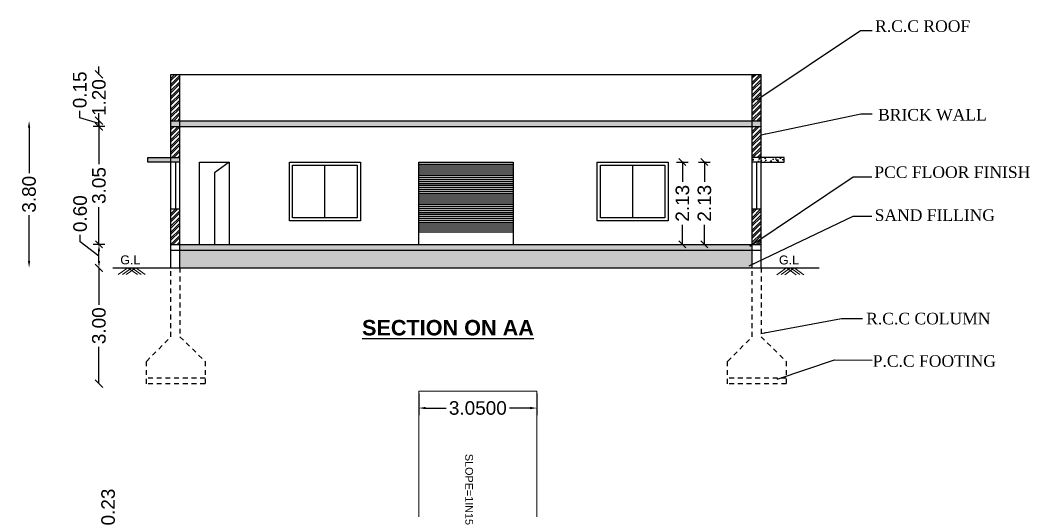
# Model space of a CAD drawing. Header units: metres. Extents: x 7359 to 7957, y 2407 to 2751.
# Drawn here: x 7909.08 to 7935.16, y 2472.13 to 2484.82 of the extents above; entities that cross this region are included whole.
import ezdxf

# ---------------------------------------------------------------- set-up
doc = ezdxf.new("R2010")
doc.units = ezdxf.units.M
doc.header["$MEASUREMENT"] = 0
doc.linetypes.add('DASHED2', pattern=[0.375, 0.25, -0.125])
doc.layers.add('BLK_3_DA_RAMP_1', color=1, linetype='Continuous', lineweight=0)
doc.layers.add('BLK_3_FLR_0_REGULAR_ROOM_1', color=1, linetype='Continuous', plot=False)
for name, color, linetype in [('BLK_3_FLR_0_WC_BATH_HT', 223, 'Continuous'), ('BLK_3_HT_OF_BLDG', 5, 'Continuous'), ('BLK_3_PLINTH_HEIGHT', 7, 'Continuous')]:
    doc.layers.add(name, color=color, linetype=linetype)
doc.styles.add('i', font='romantic.ttf')
doc.styles.get("Standard").update_dxf_attribs({"font": 'arial.ttf', "height": 0.35})
doc.styles.add('TI', font='ariblk.ttf', dxfattribs={"height": 9})
doc.dimstyles.new('Aec_Arch_I$7', dxfattribs={"dimtxt": 0.2, "dimasz": 0.125, "dimexe": 0.125, "dimexo": 0.125, "dimgap": 0.0625, "dimtad": 0, "dimzin": 3, "dimdsep": 46, "dimtxsty": 'Standard', "dimcen": 0.09375, "dimdle": 0.125, "dimadec": 0, "dimazin": 0, "dimtfac": 0.75, "dimtofl": 0, "dimtmove": 2, "dimatfit": 3, "dimfxl": 0, "dimfrac": 1, "dimtolj": 1, "dimtzin": 0, "dimarcsym": 0})
doc.dimstyles.new('Copy(2) of Standard', dxfattribs={"dimtxt": 0.3, "dimasz": 0.2, "dimexe": 0.18, "dimexo": 0.0625, "dimgap": 0.09, "dimtad": 0, "dimzin": 0, "dimdsep": 46, "dimtxsty": 'Standard', "dimblk": 'ARCHTICK', "dimcen": 0.09, "dimse1": 1, "dimse2": 1, "dimclrd": 251, "dimclrt": 1, "dimadec": 0, "dimazin": 0, "dimtfac": 1, "dimtofl": 0, "dimtmove": 0, "dimatfit": 3, "dimfxl": 0, "dimtolj": 1, "dimtzin": 0, "dimarcsym": 0})
doc.dimstyles.get("Standard").update_dxf_attribs({"dimtxt": 0.18, "dimasz": 0.18, "dimexe": 0.18, "dimexo": 0.0625, "dimgap": 0.09, "dimtad": 0, "dimtih": 1, "dimtoh": 1, "dimdec": 4, "dimzin": 0, "dimdsep": 46, "dimtxsty": 'Standard', "dimcen": 0.09, "dimadec": 0, "dimazin": 0, "dimtfac": 1, "dimtdec": 4, "dimtofl": 0, "dimtmove": 0, "dimatfit": 3, "dimfxl": 0, "dimtolj": 1, "dimtzin": 0, "dimarcsym": 0})
doc.dimstyles.new('STANDARD$0', dxfattribs={"dimtxt": 0.25, "dimasz": 0.18, "dimexe": 0.15, "dimexo": 0.15, "dimgap": 0.1, "dimtad": 0, "dimzin": 0, "dimdsep": 46, "dimtxsty": 'Standard', "dimblk": 'OBLIQUE', "dimcen": 0.0625, "dimdle": 0.02, "dimadec": 0, "dimazin": 0, "dimtfac": 1, "dimtix": 1, "dimtofl": 0, "dimtmove": 2, "dimatfit": 3, "dimldrblk": 'OBLIQUE', "dimfxl": 0, "dimtolj": 1, "dimtzin": 0, "dimarcsym": 0})
pattern_1 = [(50, (-5267.94413, -1633.89286), (0.2151780548, -0.0188256405), [0.0225, -0.2475]), (355, (-5267.94413, -1633.89286), (-0.0416254, 0.22565764), [0.018, -0.198]), (100.4514445, (-5267.9262, -1633.89443), (0.173552654, 0.2068319973), [0.0191220576, -0.2103426336]), (46.1842, (-5267.94413, -1633.83286), (0.320172399, -0.049655784), [0.03375, -0.37125]), (96.6356355, (-5267.91744, -1633.837), (0.280398584, 0.29223558), [0.0286831026, -0.315514128]), (351.184164, (-5267.94413, -1633.83286), (0.2803985835, 0.29223558), [0.027, -0.297]), (21, (-5267.91413, -1633.84786), (0.1790721156, -0.1207856672), [0.0225, -0.2475]), (326, (-5267.91413, -1633.84786), (0.0729945996, 0.2175450135), [0.018, -0.198]), (71.4514447, (-5267.8992, -1633.85793), (0.252066713, 0.0967593458), [0.019122057, -0.2103426336]), (37.5, (-5267.944125, -1633.89286), (0.0036479566, 0.09986815615), [0, -0.1956, 0, -0.201, 0, -0.19875]), (7.5, (-5267.94413, -1633.89286), (0.0789208612, 0.1183235136), [0, -0.1146, 0, -0.1911, 0, -0.07575]), (327.5, (-5268.011025, -1633.89286), (0.16014673085, -0.0067664615), [0, -0.075, 0, -0.234, 0, -0.3105]), (317.5, (-5268.04103, -1633.89286), (0.1749558508, 0.0300314947), [0, -0.0975, 0, -0.1554, 0, -0.2205])]
pattern_2 = [(45, (-5267.94413, -1633.89286), (-0.0795495129, 0.0795495129), []), (45, (-5267.89109, -1633.89286), (-0.0795495129, 0.0795495129), [])]

# ---------------------------------------------------------------- blocks, each defined once
blk = doc.blocks.new('_ArchTick')
at = {"color": 0, "linetype": 'ByBlock', "const_width": 0.15}
blk.add_lwpolyline([(-0.5, -0.5), (0.5, 0.5)], dxfattribs=at)
blk = doc.blocks.new('*D305')
at = {"color": 251, "lineweight": -2}
for p, q in [((7911.355, 2471.505), (7911.355, 2471.685)), ((7911.849, 2471.357), (7911.355, 2471.505)), ((7911.849, 2471.242), (7911.849, 2471.472))]:
    blk.add_line(p, q, dxfattribs=at)
at = {"layer": 'Defpoints', "color": 0}
for p in [(7911.849, 2471.472), (7913.449, 2471.472), (7915.027, 2471.242)]:
    blk.add_point(p, dxfattribs=at)
at = {"color": 251, "lineweight": -2, "xscale": 0.2, "yscale": 0.2, "zscale": 0.2}
for p, rotation in [((7911.849, 2471.472), 90), ((7911.849, 2471.242), 270)]:
    blk.add_blockref('_ArchTick', p, dxfattribs=dict(at, rotation=rotation))
at = {"color": 1, "insert": (7911.355, 2472.229), "char_height": 0.35, "attachment_point": 5, "rotation": 90}
blk.add_mtext('\\A1;0.23', dxfattribs=at)
blk = doc.blocks.new('*D285')
at = {"color": 251, "lineweight": -2}
for p, q in [((7911.118, 2478.416), (7911.118, 2477.462)), ((7911.118, 2475.42), (7911.118, 2476.374))]:
    blk.add_line(p, q, dxfattribs=at)
at = {"layer": 'Defpoints', "color": 0}
for p in [(7911.118, 2478.416), (7912.344, 2478.416), (7912.344, 2475.42)]:
    blk.add_point(p, dxfattribs=at)
at = {"color": 251, "lineweight": -2, "xscale": 0.2, "yscale": 0.2, "zscale": 0.2}
for p, rotation in [((7911.118, 2478.416), 90), ((7911.118, 2475.42), 270)]:
    blk.add_blockref('_ArchTick', p, dxfattribs=dict(at, rotation=rotation))
at = {"color": 1, "insert": (7911.118, 2476.918), "char_height": 0.35, "attachment_point": 5, "rotation": 90}
blk.add_mtext('\\A1;3.00', dxfattribs=at)
blk = doc.blocks.new('*D286')
at = {"layer": 'BLK_3_PLINTH_HEIGHT', "color": 0, "lineweight": -2}
for p, q in [((7910.632, 2479.092), (7910.632, 2479.272)), ((7911.118, 2478.718), (7910.632, 2479.092)), ((7911.118, 2478.596), (7911.118, 2478.84))]:
    blk.add_line(p, q, dxfattribs=at)
at = {"layer": 'BLK_3_PLINTH_HEIGHT', "color": 0}
for points in [[(7911.088, 2478.84), (7911.148, 2478.84), (7911.118, 2479.02)], [(7911.088, 2478.596), (7911.148, 2478.596), (7911.118, 2478.416)]]:
    blk.add_solid(points, dxfattribs=at)
at = {"layer": 'Defpoints', "color": 0}
for p in [(7911.118, 2479.02), (7912.978, 2479.02), (7912.344, 2478.416)]:
    blk.add_point(p, dxfattribs=at)
at = {"layer": 'BLK_3_PLINTH_HEIGHT', "color": 0, "insert": (7910.632, 2479.816), "char_height": 0.35, "attachment_point": 5, "rotation": 90}
blk.add_mtext('\\A1;0.60', dxfattribs=at)
blk = doc.blocks.new('_Oblique')
at = {"color": 0, "lineweight": -2}
blk.add_line((-0.5, -0.5), (0.5, 0.5), dxfattribs=at)
blk = doc.blocks.new('*D287')
at = {"layer": 'BLK_3_FLR_0_REGULAR_ROOM_1', "color": 0, "lineweight": -2}
for p, q in [((7911.268, 2482.07), (7910.968, 2482.07)), ((7911.118, 2482.09), (7911.118, 2481.101)), ((7911.118, 2479), (7911.118, 2479.989)), ((7911.268, 2479.02), (7910.968, 2479.02))]:
    blk.add_line(p, q, dxfattribs=at)
at = {"layer": 'Defpoints', "color": 0}
for p in [(7911.118, 2482.07), (7912.978, 2482.07), (7912.978, 2479.02)]:
    blk.add_point(p, dxfattribs=at)
at = {"layer": 'BLK_3_FLR_0_REGULAR_ROOM_1', "color": 0, "lineweight": -2, "xscale": 0.18, "yscale": 0.18, "zscale": 0.18}
for p, rotation in [((7911.118, 2482.07), 90), ((7911.118, 2479.02), 270)]:
    blk.add_blockref('_Oblique', p, dxfattribs=dict(at, rotation=rotation))
at = {"layer": 'BLK_3_FLR_0_REGULAR_ROOM_1', "color": 0, "insert": (7911.118, 2480.545), "char_height": 0.35, "attachment_point": 5, "rotation": 90}
blk.add_mtext('\\A1;3.05', dxfattribs=at)
blk = doc.blocks.new('*D288')
at = {"color": 251, "lineweight": -2}
for p, q in [((7910.624, 2482.293), (7910.624, 2482.473)), ((7911.118, 2482.22), (7911.118, 2482.42)), ((7911.118, 2482.145), (7910.624, 2482.293)), ((7911.118, 2482.07), (7911.118, 2482.22)), ((7911.118, 2482.07), (7911.118, 2481.87))]:
    blk.add_line(p, q, dxfattribs=at)
at = {"layer": 'Defpoints', "color": 0}
for p in [(7911.118, 2482.22), (7912.978, 2482.22), (7912.978, 2482.07)]:
    blk.add_point(p, dxfattribs=at)
at = {"color": 251, "lineweight": -2, "xscale": 0.2, "yscale": 0.2, "zscale": 0.2}
for p, rotation in [((7911.118, 2482.22), 270), ((7911.118, 2482.07), 90)]:
    blk.add_blockref('_ArchTick', p, dxfattribs=dict(at, rotation=rotation))
at = {"color": 1, "insert": (7910.624, 2483.019), "char_height": 0.35, "attachment_point": 5, "rotation": 90}
blk.add_mtext('\\A1;0.15', dxfattribs=at)
blk = doc.blocks.new('*D289')
at = {"color": 251, "lineweight": -2}
for p, q in [((7911.118, 2483.42), (7911.118, 2483.62)), ((7911.118, 2482.22), (7911.118, 2482.02))]:
    blk.add_line(p, q, dxfattribs=at)
at = {"layer": 'Defpoints', "color": 0}
for p in [(7911.118, 2483.42), (7912.978, 2483.42), (7912.978, 2482.22)]:
    blk.add_point(p, dxfattribs=at)
at = {"color": 251, "lineweight": -2, "xscale": 0.2, "yscale": 0.2, "zscale": 0.2}
for p, rotation in [((7911.118, 2483.42), 270), ((7911.118, 2482.22), 90)]:
    blk.add_blockref('_ArchTick', p, dxfattribs=dict(at, rotation=rotation))
at = {"color": 1, "insert": (7911.118, 2482.82), "char_height": 0.35, "attachment_point": 5, "rotation": 90}
blk.add_mtext('\\A1;1.20', dxfattribs=at)
blk = doc.blocks.new('*D76')
at = {"layer": 'BLK_3_FLR_0_WC_BATH_HT', "color": 0, "lineweight": -2}
for p, q in [((7926.606, 2481.15), (7926.906, 2481.15)), ((7926.756, 2481.17), (7926.756, 2480.642)), ((7926.756, 2479), (7926.756, 2479.527)), ((7926.606, 2479.02), (7926.906, 2479.02))]:
    blk.add_line(p, q, dxfattribs=at)
at = {"layer": 'Defpoints', "color": 0}
for p in [(7926.367, 2481.15), (7926.756, 2481.15), (7926.367, 2479.02)]:
    blk.add_point(p, dxfattribs=at)
at = {"layer": 'BLK_3_FLR_0_WC_BATH_HT', "color": 0, "lineweight": -2, "xscale": 0.18, "yscale": 0.18, "zscale": 0.18}
for p, rotation in [((7926.756, 2481.15), 90), ((7926.756, 2479.02), 270)]:
    blk.add_blockref('_Oblique', p, dxfattribs=dict(at, rotation=rotation))
at = {"layer": 'BLK_3_FLR_0_WC_BATH_HT', "color": 0, "insert": (7926.756, 2480.085), "char_height": 0.35, "attachment_point": 5, "rotation": 90}
blk.add_mtext('\\A1;2.13', dxfattribs=at)
blk = doc.blocks.new('*D77')
at = {"layer": 'BLK_3_FLR_0_WC_BATH_HT', "color": 0, "lineweight": -2}
for p, q in [((7926.038, 2481.15), (7926.338, 2481.15)), ((7926.188, 2481.17), (7926.188, 2480.642)), ((7926.188, 2479), (7926.188, 2479.527)), ((7926.038, 2479.02), (7926.338, 2479.02))]:
    blk.add_line(p, q, dxfattribs=at)
at = {"layer": 'Defpoints', "color": 0}
for p in [(7925.799, 2481.15), (7926.188, 2481.15), (7925.799, 2479.02)]:
    blk.add_point(p, dxfattribs=at)
at = {"layer": 'BLK_3_FLR_0_WC_BATH_HT', "color": 0, "lineweight": -2, "xscale": 0.18, "yscale": 0.18, "zscale": 0.18}
for p, rotation in [((7926.188, 2481.15), 90), ((7926.188, 2479.02), 270)]:
    blk.add_blockref('_Oblique', p, dxfattribs=dict(at, rotation=rotation))
at = {"layer": 'BLK_3_FLR_0_WC_BATH_HT', "color": 0, "insert": (7926.188, 2480.085), "char_height": 0.35, "attachment_point": 5, "rotation": 90}
blk.add_mtext('\\A1;2.13', dxfattribs=at)
blk = doc.blocks.new('*D98')
at = {"layer": 'BLK_3_DA_RAMP_1', "color": 0, "lineweight": -2}
for p, q in [((7919.378, 2475.166), (7919.378, 2474.609)), ((7922.428, 2475.166), (7922.428, 2474.609)), ((7919.558, 2474.789), (7920.087, 2474.789)), ((7922.248, 2474.789), (7921.719, 2474.789))]:
    blk.add_line(p, q, dxfattribs=at)
at = {"layer": 'BLK_3_DA_RAMP_1', "color": 0}
for points in [[(7919.558, 2474.819), (7919.558, 2474.759), (7919.378, 2474.789)], [(7922.248, 2474.819), (7922.248, 2474.759), (7922.428, 2474.789)]]:
    blk.add_solid(points, dxfattribs=at)
at = {"layer": 'Defpoints', "color": 0}
for p in [(7919.378, 2475.228), (7922.428, 2475.228), (7919.378, 2474.789)]:
    blk.add_point(p, dxfattribs=at)
at = {"layer": 'BLK_3_DA_RAMP_1', "color": 0, "insert": (7920.903, 2474.789), "char_height": 0.35, "attachment_point": 5}
blk.add_mtext('\\A1;3.0500', dxfattribs=at)
blk = doc.blocks.new('*D390')
at = {"layer": 'BLK_3_HT_OF_BLDG', "color": 0, "lineweight": -2}
for p, q in [((7909.313, 2482.04), (7909.313, 2480.862)), ((7909.313, 2478.596), (7909.313, 2479.774))]:
    blk.add_line(p, q, dxfattribs=at)
at = {"layer": 'BLK_3_HT_OF_BLDG', "color": 0}
for points in [[(7909.283, 2482.04), (7909.343, 2482.04), (7909.313, 2482.22)], [(7909.283, 2478.596), (7909.343, 2478.596), (7909.313, 2478.416)]]:
    blk.add_solid(points, dxfattribs=at)
at = {"layer": 'Defpoints', "color": 0}
for p in [(7914.033, 2482.22), (7909.313, 2478.416), (7914.033, 2478.416)]:
    blk.add_point(p, dxfattribs=at)
at = {"layer": 'BLK_3_HT_OF_BLDG', "color": 0, "insert": (7909.313, 2480.318), "char_height": 0.35, "attachment_point": 5, "rotation": 90}
blk.add_mtext('\\A1;3.80', dxfattribs=at)

msp = doc.modelspace()

# ---------------------------------------------------------------- hatches: boundary and pattern name
h = msp.add_hatch()
h.set_pattern_fill('ANSI32', color=256, scale=0.3)
h.set_pattern_definition(pattern_2)
h.paths.add_polyline_path([(7913.20775, 2483.41992), (7912.97775, 2483.41992), (7912.97775, 2482.21992), (7913.20775, 2482.21992)])
h.paths.add_polyline_path([(7913.20775, 2482.06992), (7912.97775, 2482.06992), (7912.97775, 2481.26981), (7913.20775, 2481.26981)])
h = msp.add_hatch()
h.set_pattern_fill('ANSI32', color=256, scale=0.3)
h.set_pattern_definition(pattern_2)
h.paths.add_polyline_path([(7927.98775, 2482.21992), (7928.21775, 2482.21992), (7928.21775, 2483.41992), (7927.98775, 2483.41992)])
h.paths.add_polyline_path([(7928.21775, 2482.06992), (7927.98775, 2482.06992), (7927.98775, 2481.2699), (7928.21775, 2481.2699)])
h.paths.add_polyline_path([(7928.21775, 2479.9299), (7927.98775, 2479.9299), (7927.98775, 2479.0199), (7928.21775, 2479.0199)])
h = msp.add_hatch()
h.set_pattern_fill('AR-CONC', color=256, scale=0.03)
h.set_pattern_definition(pattern_1)
h.paths.add_polyline_path([(7913.20775, 2482.21992), (7912.97775, 2482.21992), (7912.97775, 2482.06992), (7913.20775, 2482.06992)])
h.paths.add_polyline_path([(7928.21775, 2482.21992), (7927.98775, 2482.21992), (7927.98775, 2482.06992), (7928.21775, 2482.06992)])
h.paths.add_polyline_path([(7912.97775, 2481.26981), (7912.37775, 2481.26981), (7912.37775, 2481.14981), (7912.97775, 2481.14981)])
h.paths.add_polyline_path([(7913.20775, 2481.26981), (7912.97775, 2481.26981), (7912.97775, 2481.14981), (7913.20775, 2481.14981)])
h = msp.add_hatch()
h.set_pattern_fill('AR-CONC', color=256, scale=0.03)
h.set_pattern_definition(pattern_1)
h.paths.add_polyline_path([(7927.98775, 2482.06992), (7927.98775, 2482.21992), (7913.20775, 2482.21992), (7913.20775, 2482.06992)])
h = msp.add_hatch()
h.set_pattern_fill('AR-CONC', color=256, scale=0.03)
h.set_pattern_definition(pattern_1)
h.paths.add_polyline_path([(7928.21775, 2481.1499), (7928.21775, 2481.2699), (7927.98775, 2481.2699), (7927.98775, 2481.1499)])
h.paths.add_polyline_path([(7928.81775, 2481.2699), (7928.21775, 2481.2699), (7928.21775, 2481.1499), (7928.81775, 2481.1499)])
h = msp.add_hatch()
h.set_pattern_fill('ANSI32', color=256, scale=0.3)
h.set_pattern_definition(pattern_2)
h.paths.add_polyline_path([(7913.20775, 2479.92981), (7912.97775, 2479.92981), (7912.97775, 2479.0199), (7913.20775, 2479.0199)])
h = msp.add_hatch()
h.set_pattern_fill('AR-CONC', color=256, scale=0.03)
h.set_pattern_definition(pattern_1)
h.paths.add_polyline_path([(7927.98775, 2479.0199), (7913.20775, 2479.0199), (7913.20775, 2478.8699), (7927.98775, 2478.8699)])
h = msp.add_hatch()
h.set_pattern_fill('AR-SAND', color=256, scale=0.1)
h.set_pattern_definition([(37.5, (-5267.94413, -1633.89286), (-0.0062993358, 0.1926823769), [0, -0.152, 0, -0.17, 0, -0.1625]), (7.5, (-5267.94413, -1633.89286), (0.1769776705, 0.2822146065), [0, -0.082, 0, -0.137, 0, -0.0525]), (327.5, (-5268.06713, -1633.89286), (0.3114141862, 0.0005659054), [0, -0.05, 0, -0.18, 0, -0.235]), (317.5, (-5268.06713, -1633.89286), (0.3006126605, 0.0877675565), [0, -0.025, 0, -0.118, 0, -0.135])])
h.paths.add_polyline_path([(7913.20775, 2478.8699), (7913.20775, 2478.41601), (7927.98775, 2478.41601), (7927.98775, 2478.41981), (7927.98775, 2478.8699)])

# ---------------------------------------------------------------- linework, layer by layer
for p, q in [((7912.97775, 2478.41601), (7912.97775, 2483.41992)), ((7912.97775, 2483.41992), (7928.21775, 2483.41992)), ((7913.20775, 2478.41601), (7913.20775, 2483.41992)), ((7927.98775, 2478.41601), (7927.98775, 2483.41992)), ((7928.21775, 2478.41601), (7928.21775, 2483.41992)), ((7912.97775, 2482.21992), (7928.21775, 2482.21992)), ((7912.97775, 2482.06992), (7928.21775, 2482.06992)), ((7912.37775, 2481.14981), (7912.37775, 2481.26981)), ((7912.37775, 2481.26981), (7913.20775, 2481.26981)), ((7912.97775, 2481.14981), (7912.37775, 2481.14981)), ((7913.20775, 2481.14981), (7912.97775, 2481.14981)), ((7913.09275, 2481.14981), (7913.09275, 2479.92981)), ((7914.47775, 2481.14981), (7914.09775, 2480.87327)), ((7919.37775, 2479.0199), (7919.37775, 2481.14981)), ((7919.37775, 2481.14981), (7921.81775, 2481.14981)), ((7921.81775, 2481.14981), (7921.81775, 2479.0199)), ((7928.81775, 2481.2699), (7927.98775, 2481.2699)), ((7928.21775, 2481.1499), (7927.98775, 2481.1499)), ((7928.10275, 2481.1499), (7928.10275, 2479.9299)), ((7928.21775, 2481.1499), (7928.81775, 2481.1499)), ((7928.81775, 2481.1499), (7928.81775, 2481.2699)), ((7914.09775, 2480.87327), (7914.09775, 2479.0199)), ((7916.95463, 2479.70981), (7916.95463, 2481.06981)), ((7919.37775, 2481.09981), (7921.81775, 2481.09981)), ((7919.37775, 2481.04981), (7921.81775, 2481.04981)), ((7919.37775, 2480.99981), (7921.81775, 2480.99981)), ((7919.37775, 2480.94981), (7921.81775, 2480.94981)), ((7919.37775, 2480.89981), (7921.81775, 2480.89981)), ((7924.90275, 2479.70981), (7924.90275, 2481.06981)), ((7919.37775, 2480.84981), (7921.81775, 2480.84981)), ((7919.37775, 2480.79981), (7921.81775, 2480.79981)), ((7919.37775, 2480.74981), (7921.81775, 2480.74981)), ((7919.37775, 2480.69981), (7921.81775, 2480.69981)), ((7919.37775, 2480.64981), (7921.81775, 2480.64981)), ((7919.37775, 2480.59981), (7921.81775, 2480.59981)), ((7919.37775, 2480.54981), (7921.81775, 2480.54981)), ((7919.37775, 2480.49981), (7921.81775, 2480.49981)), ((7919.37775, 2480.44981), (7921.81775, 2480.44981)), ((7919.37775, 2480.39981), (7921.81775, 2480.39981)), ((7919.37775, 2480.34981), (7921.81775, 2480.34981)), ((7919.37775, 2480.29981), (7921.81775, 2480.29981)), ((7919.37775, 2480.24981), (7921.81775, 2480.24981)), ((7919.37775, 2480.19981), (7921.81775, 2480.19981)), ((7919.37775, 2480.14981), (7921.81775, 2480.14981)), ((7919.37775, 2480.09981), (7921.81775, 2480.09981)), ((7913.20775, 2479.92981), (7912.97775, 2479.92981)), ((7919.37775, 2480.04981), (7921.81775, 2480.04981)), ((7919.37775, 2479.99981), (7921.81775, 2479.99981)), ((7919.37775, 2479.94981), (7921.81775, 2479.94981)), ((7919.37775, 2479.89981), (7921.81775, 2479.89981)), ((7919.37775, 2479.84981), (7921.81775, 2479.84981)), ((7928.21775, 2479.9299), (7927.98775, 2479.9299)), ((7919.37775, 2479.79981), (7921.81775, 2479.79981)), ((7919.37775, 2479.74981), (7921.81775, 2479.74981)), ((7919.37775, 2479.69981), (7921.81775, 2479.69981)), ((7919.37775, 2479.64981), (7921.81775, 2479.64981)), ((7919.37775, 2479.59981), (7921.81775, 2479.59981)), ((7919.37775, 2479.54981), (7921.81775, 2479.54981)), ((7919.37775, 2479.49981), (7921.81775, 2479.49981)), ((7919.37775, 2479.44981), (7921.81775, 2479.44981)), ((7919.37775, 2479.39981), (7921.81775, 2479.39981)), ((7919.37775, 2479.34981), (7921.81775, 2479.34981)), ((7912.97775, 2479.0199), (7928.21775, 2479.0199)), ((7912.97775, 2478.8699), (7928.21775, 2478.8699)), ((7911.47775, 2478.41601), (7929.71775, 2478.41601))]:
    msp.add_line(p, q)
at = {"lineweight": 9}
for p, q in [((7911.86416, 2478.41981), (7911.61657, 2478.24002)), ((7911.96521, 2478.41981), (7911.7254, 2478.24567)), ((7912.06627, 2478.41981), (7911.81868, 2478.24002)), ((7911.86416, 2478.41981), (7912.11175, 2478.24002)), ((7911.96521, 2478.41981), (7912.20503, 2478.24567)), ((7912.06627, 2478.41981), (7912.31386, 2478.24002)), ((7928.87518, 2478.41601), (7928.62759, 2478.23623)), ((7928.97623, 2478.41601), (7928.73642, 2478.24187)), ((7929.07729, 2478.41601), (7928.8297, 2478.23623)), ((7928.87518, 2478.41601), (7929.12277, 2478.23623)), ((7928.97623, 2478.41601), (7929.21605, 2478.24187)), ((7929.07729, 2478.41601), (7929.32488, 2478.23623))]:
    msp.add_line(p, q, dxfattribs=at)
at = {"linetype": 'DASHED2', "ltscale": 0.5}
for p, q in [((7912.97775, 2476.63279), (7912.97775, 2478.41981)), ((7927.98775, 2476.63279), (7927.98775, 2478.41981)), ((7913.85951, 2475.56601), (7912.34388, 2475.56601)), ((7928.86951, 2475.56601), (7927.35388, 2475.56601))]:
    msp.add_line(p, q, dxfattribs=at)
msp.add_lwpolyline([(7913.71775, 2479.0199), (7913.71775, 2481.14981), (7914.47775, 2481.14981), (7914.47775, 2479.0199)])
for points in [[(7916.04042, 2481.14981), (7917.86884, 2481.14981), (7917.86884, 2479.62981), (7916.04042, 2479.62981)], [(7923.98854, 2481.14981), (7925.81696, 2481.14981), (7925.81696, 2479.62981), (7923.98854, 2479.62981)], [(7916.12042, 2481.06981), (7917.78884, 2481.06981), (7917.78884, 2479.70981), (7916.12042, 2479.70981)], [(7924.06854, 2481.06981), (7925.73696, 2481.06981), (7925.73696, 2479.70981), (7924.06854, 2479.70981)]]:
    msp.add_lwpolyline(points, close=True)
for points in [[(7913.20775, 2478.41601), (7913.20775, 2476.63279), (7913.85951, 2475.99601), (7913.85951, 2475.41981), (7912.34388, 2475.41981), (7912.34388, 2475.99601), (7912.97775, 2476.63279)], [(7928.21775, 2478.41601), (7928.21775, 2476.63279), (7928.86951, 2475.99601), (7928.86951, 2475.41981), (7927.35388, 2475.41981), (7927.35388, 2475.99601), (7927.98775, 2476.63279)]]:
    msp.add_lwpolyline(points, dxfattribs=at)
at = {"layer": 'BLK_3_DA_RAMP_1'}
msp.add_lwpolyline([(7922.42775, 2475.2282), (7922.42775, 2471.24153), (7919.37775, 2471.24153), (7919.37775, 2475.2282)], close=True, dxfattribs=at)

# ---------------------------------------------------------------- texts
at = {"char_height": 0.3, "width": 5.9929832, "attachment_point": 1, "style": 'i'}
for s, insert in [('R.C.C ROOF', (7931.16398, 2484.81781)), ('BRICK WALL', (7931.24026, 2482.52487)), ('PCC FLOOR FINISH', (7931.14369, 2481.04011)), ('SAND FILLING', (7931.15181, 2479.92864)), ('R.C.C COLUMN', (7930.93354, 2477.25333)), ('{\\fTimes New Roman|b0|i0|c0|p18;P.C.C FOOTING}', (7931.10153, 2476.15586))]:
    msp.add_mtext(s, dxfattribs=dict(at, insert=insert))
at = {"lineweight": 5, "char_height": 0.23, "attachment_point": 3}
for insert in [(7912.1867, 2478.73741), (7929.19772, 2478.73361)]:
    msp.add_mtext_dynamic_manual_height_columns('G.L', width=0.663573, gutter_width=12.5, heights=[0], dxfattribs=dict(at, insert=insert))
at = {"insert": (7917.91197, 2476.86515), "char_height": 0.4, "attachment_point": 4, "style": 'TI'}
msp.add_mtext('{\\fArial|b1|i0|c0|p34;\\LSECTION ON AA}', dxfattribs=at)
at = {"layer": 'BLK_3_DA_RAMP_1', "insert": (7920.77879, 2472.68387), "char_height": 0.2, "width": 2.4, "attachment_point": 2, "rotation": 270}
msp.add_mtext('SLOPE=1IN15', dxfattribs=at)

# ---------------------------------------------------------------- dimensions: what is measured, and where the dimension line sits
for base, p1, p2, picture, middle in [((7911.1179, 2482.21992), (7912.97775, 2482.06992), (7912.97775, 2482.21992), '*D288', (7910.6242, 2482.56303)), ((7911.1179, 2483.41992), (7912.97775, 2482.21992), (7912.97775, 2483.41992), '*D289', (7911.1179, 2482.81992)), ((7911.84863, 2471.47153), (7915.02722, 2471.24153), (7913.44937, 2471.47153), '*D305', (7911.35481, 2471.77468))]:
    dim = msp.add_linear_dim(base=base, p1=p1, p2=p2, angle=270, dimstyle='Copy(2) of Standard', override={"dimpost": '\\X', "dimtmove": 1})
    dim.commit()
    dim.dimension.update_dxf_attribs({"geometry": picture, "text_midpoint": middle})
dim = msp.add_aligned_dim(p1=(7912.34388, 2475.41981), p2=(7912.34388, 2478.41601), distance=1.22598, dimstyle='Copy(2) of Standard', override={"dimpost": '\\X'})
dim.commit()
dim.dimension.update_dxf_attribs({"geometry": '*D285', "text_midpoint": (7911.1179, 2476.91791)})
at = {"layer": 'BLK_3_DA_RAMP_1', "color": 1}
dim = msp.add_linear_dim(base=(7919.377749, 2474.789347), p1=(7922.427702, 2475.2282), p2=(7919.377749, 2475.2282), angle=180, dimstyle='Standard', override={"dimsd1": 0, "dimsd2": 0}, dxfattribs=at)
dim.commit()
dim.dimension.update_dxf_attribs({"geometry": '*D98', "text_midpoint": (7920.902725, 2474.789347)})
at = {"layer": 'BLK_3_FLR_0_REGULAR_ROOM_1', "color": 4}
dim = msp.add_linear_dim(base=(7911.1179, 2482.06992), p1=(7912.97775, 2479.0199), p2=(7912.97775, 2482.06992), angle=270, dimstyle='STANDARD$0', dxfattribs=at)
dim.commit()
dim.dimension.update_dxf_attribs({"geometry": '*D287', "text_midpoint": (7911.1179, 2480.54491)})
at = {"layer": 'BLK_3_FLR_0_WC_BATH_HT', "color": 2}
dim = msp.add_aligned_dim(p1=(7925.7987, 2479.0199), p2=(7925.7987, 2481.1499), distance=-0.38953, dimstyle='STANDARD$0', dxfattribs=at)
dim.commit()
dim.dimension.update_dxf_attribs({"geometry": '*D77', "text_midpoint": (7926.18822, 2480.0849)})
at = {"layer": 'BLK_3_FLR_0_WC_BATH_HT', "color": 1}
dim = msp.add_aligned_dim(p1=(7926.36667, 2479.0199), p2=(7926.36667, 2481.1499), distance=-0.38953, dimstyle='STANDARD$0', dxfattribs=at)
dim.commit()
dim.dimension.update_dxf_attribs({"geometry": '*D76', "text_midpoint": (7926.75619, 2480.0849)})
at = {"layer": 'BLK_3_HT_OF_BLDG'}
dim = msp.add_aligned_dim(p1=(7914.03326, 2482.21992), p2=(7914.03326, 2478.41601), distance=-4.72018, dimstyle='STANDARD$0', override={"dimtxt": 0.3, "dimexe": 0.18, "dimexo": 0.0625, "dimgap": 0.09, "dimcen": 0.09, "dimdle": 0, "dimse1": 1, "dimse2": 1, "dimtix": 0, "dimtmove": 0, "dimfxl": 1, "dimfxlon": 0}, dxfattribs=at)
dim.commit()
dim.dimension.update_dxf_attribs({"geometry": '*D390', "text_midpoint": (7909.31308, 2480.31796)})
at = {"layer": 'BLK_3_PLINTH_HEIGHT'}
dim = msp.add_linear_dim(base=(7911.1179, 2479.0199), p1=(7912.34388, 2478.41601), p2=(7912.97775, 2479.0199), angle=270, dimstyle='STANDARD$0', override={"dimtxt": 0.3, "dimexe": 0.18, "dimexo": 0.0625, "dimgap": 0.09, "dimcen": 0.09, "dimdle": 0, "dimse1": 1, "dimse2": 1, "dimtix": 0, "dimtmove": 1, "dimfxl": 1, "dimfxlon": 0}, dxfattribs=at)
dim.commit()
dim.dimension.update_dxf_attribs({"geometry": '*D286', "text_midpoint": (7910.63199, 2479.36155), "dimtype": 160})

# ---------------------------------------------------------------- leaders
for points, override in [([(7928.11239, 2482.7577), (7930.78405, 2484.55767), (7931.08999, 2484.55767)], {"dimgap": 0.0625, "dimtad": 0, "dimclrd": 256}), ([(7928.21775, 2481.85217), (7930.79153, 2482.40221), (7931.08999, 2482.40221)], {"dimgap": 0.0625, "dimtad": 0, "dimclrd": 256}), ([(7927.92492, 2478.97274), (7930.59658, 2480.77271), (7931.08315, 2480.77271)], {"dimgap": 0.0625, "dimtad": 0, "dimclrd": 256}), ([(7927.90968, 2478.46925), (7930.59658, 2479.75071), (7931.08315, 2479.75071)], {"dimgap": 0.0625, "dimtad": 0, "dimclrd": 256}), ([(7928.21628, 2476.71517), (7930.29647, 2477.10266), (7930.8417, 2477.10266)], {"dimgap": 0.0625, "dimclrd": 256}), ([(7928.63463, 2475.53268), (7930.11397, 2476.03462), (7931.08999, 2476.02516)], {"dimgap": 0.0625, "dimclrd": 256})]:
    msp.add_leader(points, dimstyle='Aec_Arch_I$7', override=override)

doc.saveas('drawing.dxf')
